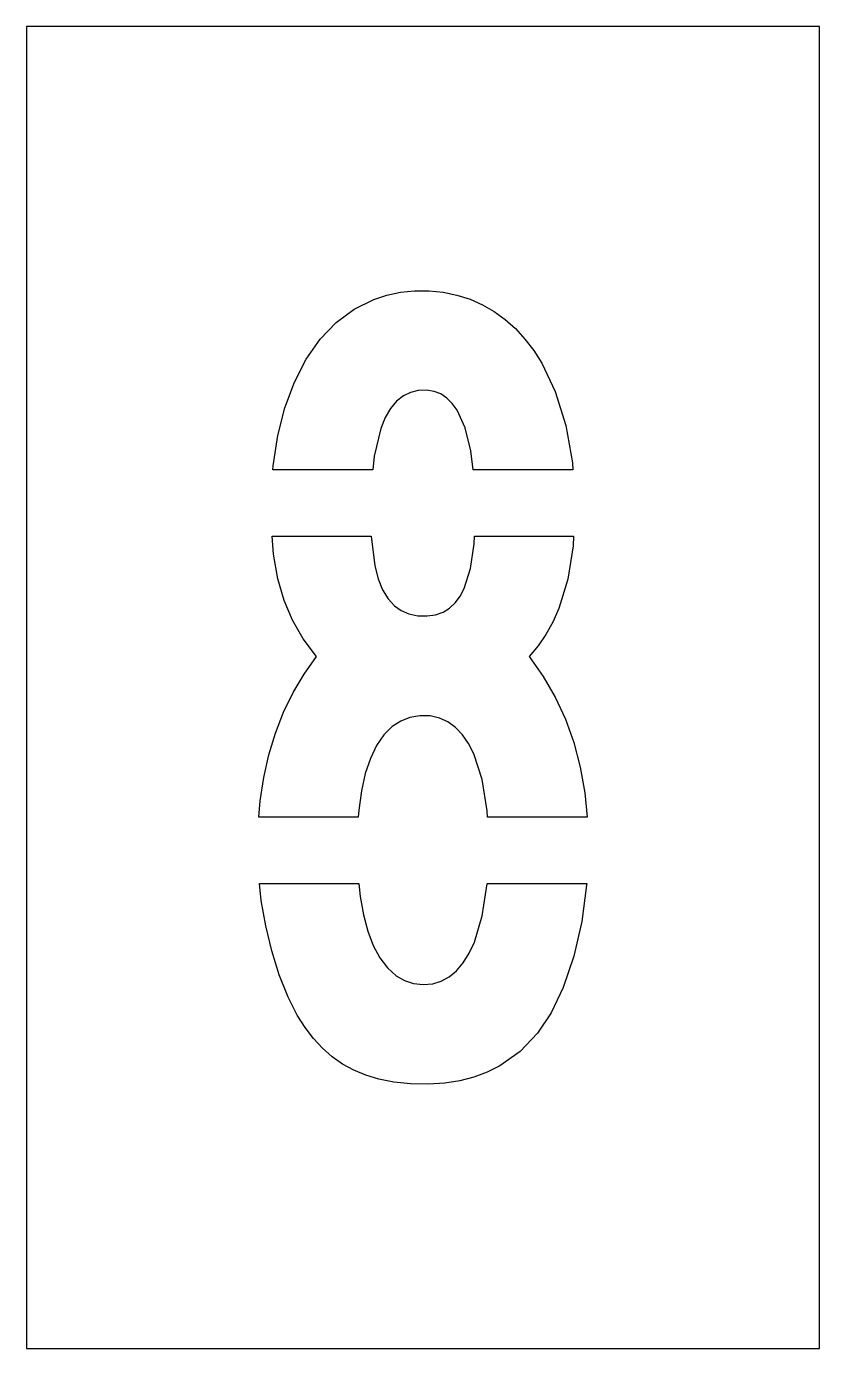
# Model space of a CAD drawing. Extents: x 0 to 6, y 0 to 10.
import ezdxf

# ---------------------------------------------------------------- set-up
doc = ezdxf.new("R2010")
doc.units = 0
doc.layers.add('CUT', color=7, linetype='Continuous')
doc.layers.add('OUTSIDE', color=1, linetype='Continuous')

msp = doc.modelspace()

# ---------------------------------------------------------------- linework, layer by layer
at = {"layer": 'CUT'}
for points in [[(3.2593, 7.0968), (3.2219, 7.1489), (3.1809, 7.1894), (3.1342, 7.2201), (3.0841, 7.2396), (3.0265, 7.2486), (2.9625, 7.2459), (2.9055, 7.2322), (2.8526, 7.207), (2.8, 7.1658), (2.7539, 7.1109), (2.7143, 7.0424), (2.6803, 6.9586), (2.6314, 6.75), (2.6217, 6.6457), (1.8648, 6.6457), (1.8669, 6.6759), (1.9018, 6.9053), (1.9551, 7.1164), (2.0268, 7.3098), (2.1167, 7.4836), (2.2232, 7.6345), (2.3441, 7.7601), (2.4797, 7.8608), (2.6291, 7.9354), (2.727, 7.9675), (2.8297, 7.9892), (2.9368, 8), (3.0465, 7.9998), (3.1538, 7.989), (3.2566, 7.968), (3.3563, 7.9363), (3.4508, 7.8944), (3.5387, 7.8437), (3.6213, 7.7837), (3.6986, 7.7148), (3.7716, 7.6357), (3.8375, 7.5494), (3.8986, 7.4532), (4.0011, 7.2385), (4.0804, 6.9828), (4.13, 6.6993), (4.1332, 6.6457), (3.3793, 6.6457), (3.3619, 6.7902), (3.319, 6.9645)], [(3.2998, 4.6418), (3.2469, 4.6977), (3.1883, 4.7403), (3.1243, 4.7693), (3.0551, 4.7847), (2.9771, 4.7862), (2.9007, 4.773), (2.8318, 4.7461), (2.7679, 4.7046), (2.7041, 4.6416), (2.6488, 4.5612), (2.6019, 4.4637), (2.5636, 4.3492), (2.5342, 4.2179), (2.5143, 4.0728), (2.5107, 4.0204), (1.7582, 4.0204), (1.7686, 4.1416), (1.7958, 4.3192), (1.8346, 4.4907), (1.8849, 4.6558), (1.9459, 4.8123), (2.0183, 4.9615), (2.1009, 5.1016), (2.1955, 5.235), (2.0939, 5.3682), (2.0122, 5.5084), (1.9486, 5.6582), (1.9015, 5.822), (1.8693, 6.0089), (1.8587, 6.1437), (2.609, 6.1437), (2.6355, 5.9203), (2.6615, 5.8208), (2.6945, 5.7384), (2.7354, 5.6706), (2.7843, 5.6171), (2.835, 5.5814), (2.8939, 5.5564), (2.96, 5.5429), (3.0315, 5.5408), (3.0953, 5.5499), (3.1515, 5.5698), (3.2017, 5.6005), (3.2459, 5.6423), (3.2817, 5.6912), (3.3125, 5.7498), (3.36, 5.8989), (3.3876, 6.0868), (3.3897, 6.1437), (4.1392, 6.1437), (4.1362, 6.0708), (4.0963, 5.8188), (4.0281, 5.5964), (3.9827, 5.4952), (3.9304, 5.402), (3.8704, 5.3149), (3.8035, 5.2351), (3.9096, 5.0842), (4.0004, 4.9268), (4.0772, 4.7601), (4.14, 4.5838), (4.1889, 4.3977), (4.2233, 4.204), (4.2418, 4.0204), (3.4874, 4.0204), (3.4851, 4.0684), (3.4473, 4.3049), (3.385, 4.4973), (3.3452, 4.5755)], [(3.5825, 2.1389), (3.4866, 2.0908), (3.3857, 2.0533), (3.278, 2.0255), (3.1653, 2.0079), (3.0412, 2), (2.9044, 2.0028), (2.7802, 2.0155), (2.665, 2.0382), (2.5674, 2.0675), (2.4765, 2.1054), (2.3921, 2.1516), (2.3123, 2.2074), (2.2385, 2.2722), (2.1705, 2.3459), (2.1077, 2.4287), (2.0488, 2.5224), (1.9798, 2.6577), (1.9122, 2.8279), (1.8557, 3.0077), (1.8099, 3.1978), (1.7769, 3.3888), (1.7629, 3.5184), (2.5141, 3.5184), (2.5244, 3.4196), (2.5491, 3.2804), (2.5823, 3.1561), (2.6239, 3.0474), (2.6736, 2.9548), (2.7313, 2.879), (2.7967, 2.8203), (2.8593, 2.784), (2.9274, 2.7614), (3.0023, 2.7525), (3.0737, 2.7584), (3.1386, 2.7781), (3.1987, 2.8113), (3.2539, 2.8575), (3.3048, 2.9178), (3.3494, 2.9895), (3.3884, 3.0732), (3.4488, 3.273), (3.4858, 3.5159), (3.4859, 3.5184), (4.2385, 3.5184), (4.2379, 3.5045), (4.2009, 3.2291), (4.1411, 2.9686), (4.0599, 2.7303), (3.969, 2.5393), (3.8672, 2.3851), (3.7341, 2.2467)]]:
    msp.add_lwpolyline(points, close=True, dxfattribs=at)
at = {"layer": 'OUTSIDE'}
msp.add_lwpolyline([(0, 0), (6, 0), (6, 10), (0, 10)], close=True, dxfattribs=at)

doc.saveas('drawing.dxf')
